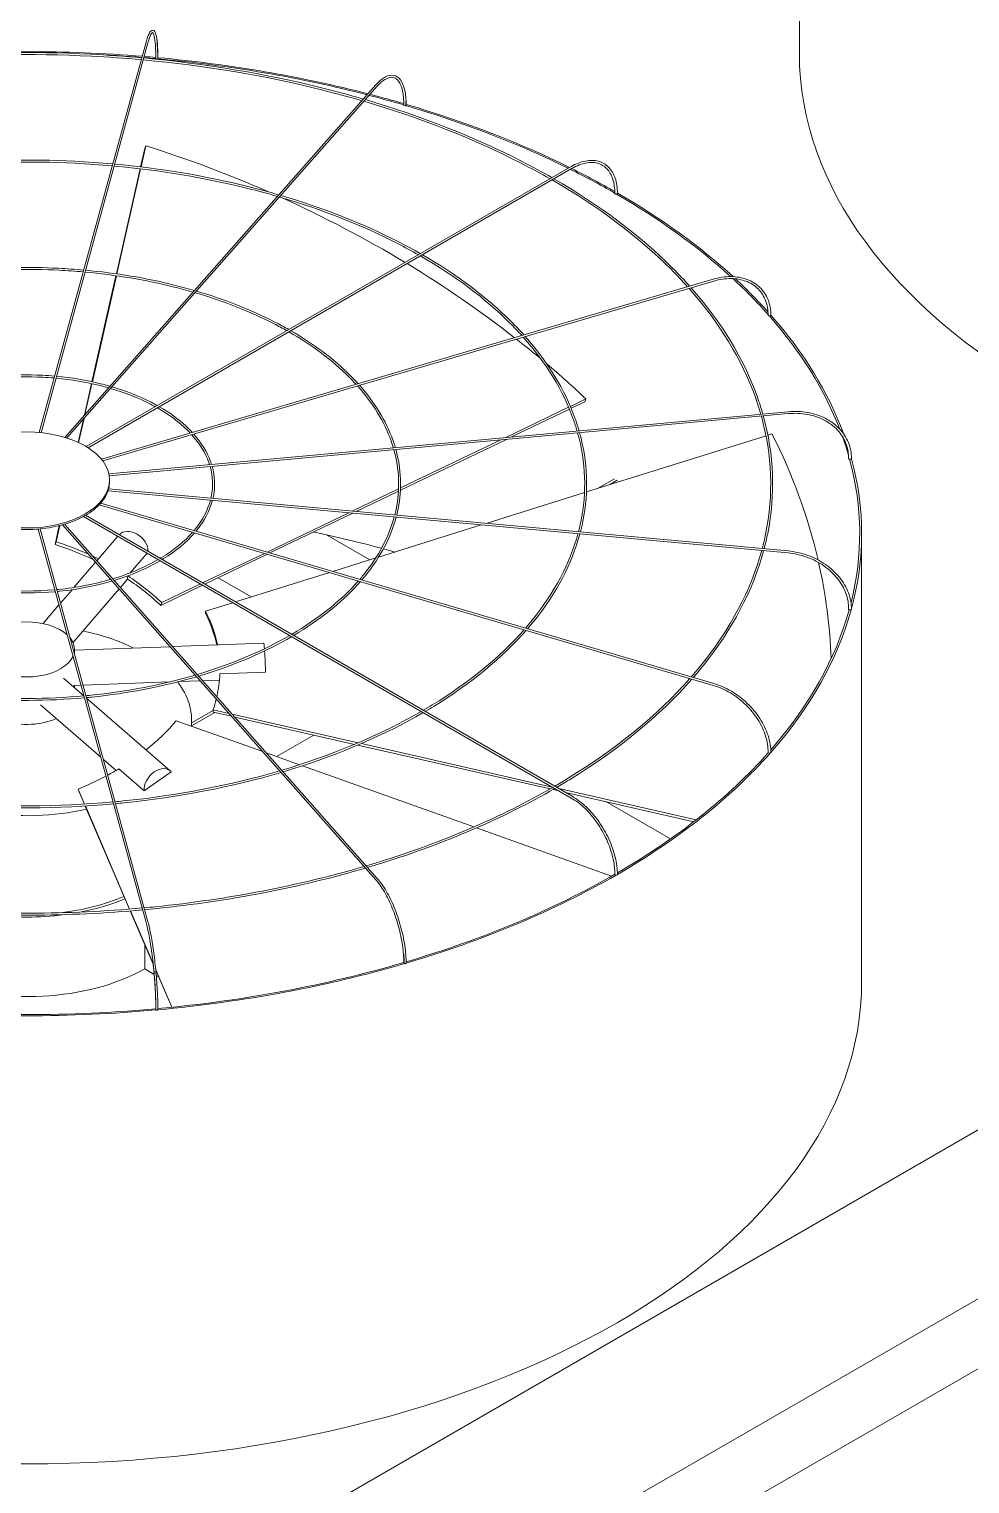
# Model space of a CAD drawing. Header units: millimetres. Extents: x -312439 to 477422, y -331570 to 212570.
# Drawn here: x -170607 to -169425, y -88708 to -86880 of the extents above; entities that cross this region are included whole.
import ezdxf

# ---------------------------------------------------------------- set-up
doc = ezdxf.new("R2010")
doc.units = ezdxf.units.MM

msp = doc.modelspace()

# ---------------------------------------------------------------- linework, layer by layer
at = {"color": 3, "linetype": 'Continuous', "lineweight": 0, "extrusion": (-1.11022e-16, 0.816497, 0.57735)}
for p, q in [((-162768.731, -84425.521), (-170910.008, -89125.89)), ((-162586.866, -84532.521), (-170726.411, -89231.89)), ((-170651.933, -89276.89), (-162508.924, -84575.521)), ((-169639.497, -86911.013), (-169639.497, -86348.125)), ((-170594.594, -87386.823), (-170460.126, -86896.655)), ((-170457.764, -86897.303), (-170592.119, -87387.061)), ((-170171.605, -86950.244), (-170562.282, -87392.925)), ((-170169.769, -86951.864), (-170559.718, -87393.722)), ((-170467.01, -87053.153), (-170461.781, -87030.069)), ((-170460.451, -87026.637), (-170466.471, -87053.218)), ((-170461.781, -87030.069), (-170460.451, -87026.637)), ((-170535.284, -87404.567), (-169926.092, -87052.85)), ((-169924.867, -87054.972), (-170532.919, -87406.03)), ((-170497.44, -87187.498), (-170467.554, -87055.555)), ((-170467.015, -87055.619), (-170496.904, -87187.575)), ((-170528.133, -87323.005), (-170497.983, -87189.895)), ((-170497.447, -87189.972), (-170527.606, -87323.119)), ((-170516.242, -87420.4), (-169747.672, -87194.306)), ((-169746.981, -87196.656), (-170514.607, -87422.472)), ((-170537.648, -87365.011), (-170528.674, -87325.394)), ((-170528.147, -87325.508), (-170536.903, -87364.168)), ((-169927.149, -87354.15), (-169907.543, -87344.74)), ((-169908.873, -87348.172), (-169926.172, -87356.474)), ((-169908.873, -87348.172), (-169907.543, -87344.74)), ((-170538.031, -87369.148), (-170544.903, -87399.486)), ((-169653.777, -87360.687), (-170506.865, -87438.697)), ((-169653.554, -87363.127), (-170506.408, -87441.115)), ((-170008.323, -87393.108), (-169929.36, -87355.211)), ((-169928.384, -87357.536), (-170001.133, -87392.451)), ((-170545.404, -87399.254), (-170538.776, -87369.991)), ((-170007.465, -87395.489), (-170140.623, -87459.397)), ((-170140.505, -87456.547), (-170014.655, -87396.147)), ((-169681.437, -87390.86), (-169906.964, -87461.511)), ((-169673.994, -87388.528), (-169679.085, -87390.123)), ((-169653.777, -87538.117), (-170507.935, -87460.01)), ((-170507.212, -87457.617), (-169653.554, -87535.678)), ((-170505.999, -87448.45), (-170505.999, -87446.45)), ((-170201.064, -87485.612), (-170142.999, -87457.744)), ((-169871.933, -87444.896), (-169893.292, -87457.228)), ((-169878.145, -87452.483), (-169868.469, -87446.896)), ((-170519, -87477.593), (-169747.672, -87704.498)), ((-170517.162, -87475.581), (-169746.981, -87702.149)), ((-170143.142, -87460.606), (-170196.175, -87486.059)), ((-169909.451, -87462.29), (-170032.965, -87500.983)), ((-169926.092, -87845.954), (-170538.682, -87492.276)), ((-169924.867, -87843.833), (-170536.205, -87490.877)), ((-170308.228, -87537.044), (-170205.369, -87487.678)), ((-170200.48, -87488.125), (-170304.62, -87538.105)), ((-170460.126, -88002.15), (-170595.64, -87508.166)), ((-170457.764, -88001.502), (-170593.162, -87507.943)), ((-170574.477, -87527.61), (-170569.093, -87503.842)), ((-170568.507, -87503.695), (-170573.147, -87524.178)), ((-170565.027, -87502.769), (-170171.605, -87948.561)), ((-170169.769, -87946.94), (-170562.424, -87502.017)), ((-170178.909, -87546.703), (-170233.294, -87515.304)), ((-170039.043, -87502.887), (-170168.025, -87543.294)), ((-169561.29, -88076.874), (-169561.29, -87513.985)), ((-170574.477, -87527.61), (-170573.147, -87524.178)), ((-170495.585, -87517.157), (-170521.932, -87547.899)), ((-170523.542, -87549.777), (-170550.746, -87581.519)), ((-170458.793, -87538.4), (-170479.918, -87563.048)), ((-170389.054, -87575.835), (-170311.526, -87538.627)), ((-170307.918, -87539.688), (-170386.412, -87577.36)), ((-170171.63, -87544.423), (-170225.634, -87561.341)), ((-170327.929, -87593.387), (-170369.634, -87569.308)), ((-170229.837, -87562.658), (-170347.846, -87599.626)), ((-170553.178, -87584.356), (-170567.587, -87601.169)), ((-170493.999, -87583.252), (-170551.967, -87650.888)), ((-170483.452, -87570.945), (-170492.39, -87581.374)), ((-170389.087, -87578.644), (-170441.8, -87603.943)), ((-170440.469, -87600.511), (-170391.729, -87577.119)), ((-170569.511, -87603.414), (-170589.568, -87626.816)), ((-170441.8, -87603.943), (-170440.469, -87600.511)), ((-170351.022, -87600.621), (-170385.365, -87611.38)), ((-170385.46, -87614.337), (-170385.365, -87611.38)), ((-170429.889, -87655.896), (-170550.163, -87660.354)), ((-170550.163, -87659.311), (-170550.163, -87664.685)), ((-170312.523, -87651.546), (-170426.725, -87655.779)), ((-170538.26, -87717.662), (-170563.803, -87695.527)), ((-170367.999, -87697.848), (-170388.914, -87698.623)), ((-170367.522, -87689.974), (-170310.293, -87687.852)), ((-170541.838, -87704.291), (-170550.844, -87704.625)), ((-170550.163, -87704.6), (-170550.163, -87707.347)), ((-170430.709, -87700.172), (-170539.323, -87704.198)), ((-170392.078, -87698.74), (-170418.805, -87699.731)), ((-170517.085, -87794.519), (-170592.759, -87728.942)), ((-170429.816, -87811.637), (-170534.809, -87720.652)), ((-170313.57, -87787.699), (-170422.276, -87748.872)), ((-170375.906, -87735.865), (-170402.885, -87751.441)), ((-170402.885, -87755.441), (-170373.68, -87738.58)), ((-170402.885, -87755.798), (-170402.885, -87748.548)), ((-170375.976, -87738.057), (-170375.881, -87735.1)), ((-170352.697, -87743.363), (-170375.976, -87738.057)), ((-170375.881, -87735.1), (-170355.988, -87739.635)), ((-170351.898, -87740.567), (-170193.729, -87776.622)), ((-170198.307, -87778.557), (-170348.607, -87744.295)), ((-170249.503, -87766.887), (-170296.26, -87793.881)), ((-170267.548, -87804.136), (-170308.799, -87789.402)), ((-169952.648, -87834.556), (-170194.214, -87779.49)), ((-170189.671, -87777.547), (-169949.915, -87832.201)), ((-170497.698, -87811.32), (-170513.753, -87797.406)), ((-170048.539, -87882.36), (-170263.774, -87805.484)), ((-170494.423, -87809.364), (-170462.627, -87836.918)), ((-170462.627, -87836.918), (-170428.432, -87813.098)), ((-170545.47, -87834.688), (-170537.35, -87853.604)), ((-170544.235, -87838.025), (-170545.47, -87834.688)), ((-170537.542, -87853.615), (-170544.235, -87838.025)), ((-169941.39, -87837.122), (-169949.124, -87835.359)), ((-169941.819, -87834.046), (-169769.102, -87873.418)), ((-169772.068, -87875.72), (-169933.295, -87838.968)), ((-170480.937, -87985.471), (-170536.515, -87856.007)), ((-170536.323, -87855.995), (-170480.746, -87985.456)), ((-169801.439, -87897.356), (-169882.525, -87850.541)), ((-169875.482, -87944.171), (-170045.168, -87883.564)), ((-170451.241, -88054.644), (-170479.917, -87987.846)), ((-170479.727, -87987.83), (-170451.308, -88054.028)), ((-170461.842, -88029.95), (-170461.842, -88060.626)), ((-170449.987, -88067.47), (-170461.842, -88060.626)), ((-170447.991, -88061.755), (-170427.778, -88108.84)), ((-170427.967, -88108.859), (-170447.933, -88062.349)), ((-170444.334, -88070.734), (-170447.325, -88069.007))]:
    msp.add_line(p, q, dxfattribs=at)
at = {"color": 3, "linetype": 'Continuous', "lineweight": 0}
for centre, major_axis, ratio, start_param, end_param in [((-170610.058, -87513.985), (-1048.768, 0), 0.57735027, 4.57359934, 4.85199434), ((-170610.058, -87513.985), (-1046.319, 0), 0.57735027, 4.57364216, 4.63432464), ((-168590.729, -86911.013), (-1048.768, 0), 0.57735027, 0, 3.14159265), ((-170610.058, -87513.985), (-1046.319, 0), 0.57735027, 4.55682048, 4.57124415), ((-170610.058, -87513.985), (-1048.768, 0), 0.57735027, 4.55718579, 4.57120693), ((-170446.715, -86917.231), (1.225, -0.004), 0.56474576, 3.14159265, 4.55699194), ((-170446.715, -86917.231), (1.225, -0.004), 0.56474576, 4.55699194, 6.12778827), ((-170610.058, -87513.985), (-1046.319, 0), 0.57735027, 4.2914666, 4.55448885), ((-170446.523, -86916.532), (1.225, 0), 0.57735027, 5.71748689, 6.28318531), ((-170610.058, -87513.985), (-1048.768, 0), 0.57735027, 4.29134899, 4.55463788), ((-170610.058, -87513.985), (-1046.319, 0), 0.57735027, 4.24262693, 4.28868124), ((-170610.058, -87513.985), (-1048.768, 0), 0.57735027, 4.24381435, 4.28857014), ((-170135.194, -86975.67), (1.225, -0.01), 0.56597275, 3.14159265, 4.24604342), ((-170135.194, -86975.67), (1.225, -0.01), 0.56597275, 4.24604342, 5.81683974), ((-170610.058, -87513.985), (-1046.319, 0), 0.57735027, 4.00461262, 4.24016109), ((-170134.638, -86975.04), (1.225, 0), 0.57735027, 5.29033196, 6.28318531), ((-170610.058, -87513.985), (-1048.768, 0), 0.57735027, 4.00443097, 4.24060103), ((-170608.728, -87681.265), (-942.562, 365.4), 0.65992862, 4.64663537, 4.80984928), ((-170610.058, -87513.985), (-1046.319, 0), 0.57735027, 3.92863661, 4.00129229), ((-170610.058, -87513.985), (-1048.768, 0), 0.57735027, 3.93098858, 4.00111844), ((-170608.728, -87681.265), (-942.562, 365.4), 0.65992862, 4.45394149, 4.62923067), ((-169870.199, -87086.827), (1.225, -0.016), 0.56830663, 3.14159265, 3.93464288), ((-169870.199, -87086.827), (1.225, -0.016), 0.56830663, 3.93464288, 5.50543921), ((-170610.058, -87513.985), (-1046.319, 0), 0.57735027, 3.70570419, 3.9258203), ((-169869.333, -87086.327), (-1.225, 0), 0.57735027, 1.83263032, 3.14159265), ((-170610.058, -87513.985), (-1048.768, 0), 0.57735027, 3.70411228, 3.92650775), ((-170608.728, -87681.265), (-942.562, 365.4), 0.65992862, 4.28319099, 4.45112181), ((-170610.058, -87513.985), (-1046.319, 0), 0.57735027, 3.61515195, 3.70067928), ((-170610.058, -87513.985), (-1048.768, 0), 0.57735027, 3.61992048, 3.69877001), ((-169677.669, -87239.822), (-1.225, 0.021), 0.57151893, 0, 0.48093441), ((-169677.669, -87239.822), (-1.225, 0.021), 0.57151893, 0.48093441, 2.05173073), ((-170610.058, -87513.985), (-1046.319, 0), 0.57735027, 3.3609423, 3.61148113), ((-169676.577, -87239.501), (-1.225, 0), 0.57735027, 1.51847105, 3.14159265), ((-170610.058, -87513.985), (-1048.768, 0), 0.57735027, 3.35086888, 3.61231471), ((-170608.728, -87681.265), (-942.562, 365.4), 0.65992862, 4.23904287, 4.2800546), ((-170608.728, -87681.265), (-942.562, 365.4), 0.65992862, 4.15803474, 4.22871948), ((-170609.963, -87681.74), (1010.388, -32.497), 0.79709982, 0.20844184, 0.41264052), ((-170610.058, -87513.985), (-1046.319, 0), 0.57735027, 3.30554955, 3.34466555), ((-169576.45, -87419.679), (-1.225, 0.023), 0.57529521, 0, 0.1678974), ((-169576.45, -87419.679), (-1.225, 0.023), 0.57529521, 0.1678974, 1.73869372), ((-170610.058, -87513.985), (-1046.319, 0), 0.57735027, 2.9973499, 3.29716571), ((-169575.24, -87419.568), (-1.225, 0), 0.57735027, 1.20431179, 3.14159265), ((-170610.058, -87513.985), (-1048.768, 0), 0.57735027, 2.98561554, 3.29783032), ((-170610.491, -87448.45), (-104.492, 0), 0.57735027, 2.67392209, 2.98094469), ((-170610.491, -87448.45), (-104.492, 0), 0.57735027, 2.98808135, 3.14159265), ((-170610.491, -87448.45), (-104.492, 0), 0.57735027, 2.35976282, 2.66678542), ((-170610.491, -87448.45), (-104.492, 0), 0.57735027, 2.04560356, 2.35262616), ((-170610.491, -87448.45), (-104.492, 0), 0.57735027, 1.41728503, 1.72430763), ((-170610.491, -87448.45), (-104.492, 0), 0.57735027, 1.73144429, 2.03846689), ((-170477.468, -87529.991), (-16.786, 14.386), 0.73180825, 3.6699438, 6.25547108), ((-170610.058, -88078.874), (1046.319, 0), 0.57735027, 1.13086203, 1.21917829), ((-170610.058, -87684.697), (-226.18, 87.683), 0.65992862, 4.59602029, 4.80984928), ((-170608.728, -87681.265), (226.18, -87.683), 0.65992862, 1.48816133, 1.66825663), ((-170610.058, -88078.874), (1046.319, 0), 0.57735027, 1.11315293, 1.12829513), ((-170608.728, -87681.265), (226.18, -87.683), 0.65992862, 1.43137513, 1.46305029), ((-170609.963, -87681.74), (1010.388, -32.497), 0.79709982, 0.05380476, 0.20420122), ((-170608.728, -87681.265), (226.18, -87.683), 0.65992862, 1.01644208, 1.25303729), ((-170610.058, -87684.697), (-226.18, 87.683), 0.65992862, 4.15803474, 4.39268064), ((-170610.058, -87659.311), (-59.895, 0), 0.57735027, 3.69756416, 5.76575409), ((-170610.058, -87684.697), (242.456, -7.798), 0.79709982, 0.20115917, 0.41264052), ((-170609.963, -87681.74), (242.456, -7.798), 0.79709982, 0.18583027, 0.41264052), ((-170610.058, -87513.985), (-1046.319, 0), 0.57735027, 2.6752935, 2.98289949), ((-170610.058, -87513.985), (-1048.768, 0), 0.57735027, 2.67086857, 2.98332964), ((-169576.45, -87608.791), (-1.225, 0.023), 0.57926583, 0, 1.42460911), ((-169575.24, -87608.902), (-1.225, 0), 0.57735027, 0.89015252, 3.14159265), ((-170610.058, -87748.548), (-207.174, 0), 0.57735027, 4.00561733, 4.36390833), ((-170610.058, -87659.311), (-59.895, 0), 0.57735027, 3.02719924, 3.57014533), ((-170311.704, -87673.639), (-0.819, 22.092), 0.05230802, 5.46284956, 6.28318531), ((-170311.704, -87673.639), (-0.819, 22.092), 0.05230802, 4.01155215, 5.31083021), ((-170610.058, -87659.311), (-59.895, 0), 0.57735027, 0.78539816, 2.89978042), ((-170609.963, -87681.74), (242.456, -7.798), 0.79709982, 6.13145768, 6.28093219), ((-170610.058, -87748.548), (-207.174, 0), 0.57735027, 3.08204121, 3.55783774), ((-170609.963, -87681.74), (242.456, -7.798), 0.79709982, 6.04401129, 6.11604234), ((-170610.058, -87718.933), (-59.895, 0), 0.57735027, 1.1079301, 2.23846982), ((-170611.293, -87681.36), (-227.492, -84.221), 0.6873805, 2.02158825, 2.2576377), ((-170610.058, -87513.985), (-1046.319, 0), 0.57735027, 2.35898226, 2.6687056), ((-169677.669, -87788.648), (-1.225, 0.021), 0.58304212, 0, 1.10944839), ((-169676.577, -87788.969), (-1.225, 0), 0.57735027, 0.57599326, 3.14159265), ((-170444.294, -87828.345), (14.478, 16.707), 0.67950023, 6.14949631, 8.84418497), ((-170610.058, -87513.985), (-1048.768, 0), 0.57735027, 2.35667794, 2.66891462), ((-170611.293, -87681.36), (-227.492, -84.221), 0.6873805, 1.60582316, 1.76537716), ((-170611.293, -87681.36), (-227.492, -84.221), 0.6873805, 1.7758456, 1.84274406), ((-170610.058, -87748.548), (-207.174, 0), 0.57735027, 1.30817895, 1.9425337), ((-170610.058, -87513.985), (-1046.319, 0), 0.57735027, 2.04376734, 2.35460013), ((-170610.058, -87513.985), (-1048.768, 0), 0.57735027, 2.04258502, 2.35459852), ((-169870.199, -87941.643), (-1.225, 0.017), 0.58625442, 0, 0.79329185), ((-169869.333, -87942.143), (-1.225, 0), 0.57735027, 0.26183399, 3.14159265), ((-170610.058, -87873.053), (-207.174, 0), 0.57735027, 1.77816663, 2.202298), ((-170610.058, -87873.053), (-212.072, 0), 0.57735027, 1.89063678, 2.19285982), ((-170610.058, -87873.053), (-212.072, 0), 0.57735027, 1.3476903, 1.79509044), ((-170610.058, -87973.053), (-212.072, 0), 0.57735027, 0.98594125, 2.34464399), ((-170610.058, -87513.985), (-1046.319, 0), 0.57735027, 1.72891751, 2.04055715), ((-170610.058, -87513.985), (-1048.768, 0), 0.57735027, 1.72854634, 2.04038352), ((-170135.194, -88052.8), (-1.225, 0.011), 0.58858829, 0, 0.47632773), ((-170134.638, -88053.43), (-1.225, 0), 0.57735027, 0, 3.14159265), ((-170610.058, -88076.874), (-1048.768, 0), 0.57735027, 0, 3.14159265), ((-170610.058, -87513.985), (-1048.768, 0), 0.57735027, 1.41453598, 1.72626058), ((-170610.058, -87513.985), (-1046.319, 0), 0.57735027, 1.41438895, 1.72636573), ((-170446.715, -88111.239), (-1.225, 0.004), 0.58981528, 0, 0.15883691), ((-170446.523, -88111.938), (-1.225, 0), 0.57735027, 0, 3.14159265)]:
    msp.add_ellipse(centre, major_axis=major_axis, ratio=ratio, start_param=start_param, end_param=end_param, dxfattribs=at)
msp.add_ellipse((-170610.491, -87446.45), major_axis=(-104.492, 0), ratio=0.57735027, dxfattribs=at)
for points, knots in [([(-170445.299, -86916.532), (-170445.299, -86909.719), (-170445.505, -86903.653), (-170446.316, -86893.579), (-170446.914, -86889.583), (-170448.521, -86883.896), (-170449.423, -86881.835), (-170452.563, -86881.374), (-170453.556, -86881.964), (-170455.761, -86884.305), (-170456.991, -86886.923), (-170458.909, -86892.449), (-170459.518, -86894.439), (-170460.126, -86896.655)], [4.71238898, 4.71238898, 4.71238898, 4.71238898, 5.02654825, 5.02654825, 5.34070751, 5.34070751, 5.65486678, 5.65486678, 5.82360284, 5.82360284, 6.1377621, 6.1377621, 6.28318531, 6.28318531, 6.28318531, 6.28318531]), ([(-170457.764, -86897.303), (-170456.491, -86892.663), (-170455.214, -86889.097), (-170452.989, -86884.774), (-170451.993, -86884.176), (-170451.886, -86884.175), (-170451.067, -86884.77), (-170449.658, -86889.428), (-170449.081, -86892.828), (-170448.239, -86901.801), (-170447.991, -86907.52), (-170447.939, -86915.072), (-170447.937, -86916.14), (-170447.94, -86917.227)], [0, 0, 0, 0, 0.31526689, 0.31526689, 0.60947257, 0.60947257, 0.92674061, 0.92674061, 1.22083726, 1.22083726, 1.53563039, 1.53563039, 1.5863402, 1.5863402, 1.5863402, 1.5863402]), ([(-170446.826, -86891.992), (-170446.789, -86892.235), (-170446.753, -86892.482), (-170446.146, -86896.829), (-170445.769, -86902.042), (-170445.517, -86910.99), (-170445.481, -86914.032), (-170445.49, -86917.232)], [7.384497053, 7.384497053, 7.384497053, 7.384497053, 7.403952931, 7.403952931, 7.721220971, 7.721220971, 7.869487909, 7.869487909, 7.869487909, 7.869487909]), ([(-170465.481, -86916.174), (-170486.726, -86914.252), (-170508.085, -86912.753), (-170604.786, -86907.909), (-170680.851, -86909.421), (-170755.502, -86916.174)], [3.771589677, 3.771589677, 3.771589677, 3.771589677, 3.840445898, 3.840445898, 4.082391957, 4.082391957, 4.082391957, 4.082391957]), ([(-170466.139, -86918.574), (-170486.931, -86916.699), (-170507.832, -86915.229), (-170604.084, -86910.358), (-170680.173, -86911.84), (-170754.843, -86918.574)], [3.7720633, 3.7720633, 3.7720633, 3.7720633, 3.839550132, 3.839550132, 4.081918334, 4.081918334, 4.081918334, 4.081918334]), ([(-170189.056, -86970.018), (-170205.784, -86965.144), (-170222.766, -86960.561), (-170311.441, -86938.476), (-170386.781, -86925.853), (-170463.661, -86918.799)], [3.459637643, 3.459637643, 3.459637643, 3.459637643, 3.519736913, 3.519736913, 3.769381517, 3.769381517, 3.769381517, 3.769381517]), ([(-170187.266, -86967.989), (-170204.528, -86962.943), (-170222.06, -86958.206), (-170311.158, -86936.048), (-170386.315, -86923.458), (-170463.003, -86916.4)], [3.458315721, 3.458315721, 3.458315721, 3.458315721, 3.520259366, 3.520259366, 3.768912043, 3.768912043, 3.768912043, 3.768912043]), ([(-170133.414, -86975.04), (-170133.414, -86968.179), (-170134.016, -86961.984), (-170136.401, -86951.482), (-170138.18, -86947.171), (-170142.902, -86940.832), (-170145.898, -86938.809), (-170152.458, -86937.67), (-170155.895, -86938.363), (-170163.147, -86942.044), (-170167.005, -86945.188), (-170171.102, -86949.678), (-170171.353, -86949.959), (-170171.605, -86950.244)], [4.71238898, 4.71238898, 4.71238898, 4.71238898, 5.02654825, 5.02654825, 5.34070751, 5.34070751, 5.65486678, 5.65486678, 5.94845155, 5.94845155, 6.26261081, 6.26261081, 6.28318531, 6.28318531, 6.28318531, 6.28318531]), ([(-170169.769, -86951.864), (-170166.113, -86947.722), (-170162.481, -86944.659), (-170155.749, -86940.972), (-170152.686, -86940.346), (-170147.321, -86941.286), (-170144.933, -86942.862), (-170140.825, -86948.456), (-170139.16, -86952.475), (-170136.951, -86962.486), (-170136.392, -86968.448), (-170136.416, -86975.275), (-170136.417, -86975.467), (-170136.419, -86975.659)], [6.28318531, 6.28318531, 6.28318531, 6.28318531, 6.59783007, 6.59783007, 6.91209691, 6.91209691, 7.22936495, 7.22936495, 7.54663299, 7.54663299, 7.86046851, 7.86046851, 7.86952551, 7.86952551, 7.86952551, 7.86952551]), ([(-169952.685, -87068.203), (-169964.423, -87061.499), (-169976.469, -87054.974), (-170048.551, -87017.952), (-170115.16, -86991.712), (-170186.46, -86970.777)], [3.146975566, 3.146975566, 3.146975566, 3.146975566, 3.199958928, 3.199958928, 3.456525414, 3.456525414, 3.456525414, 3.456525414]), ([(-169950.23, -87066.786), (-169962.409, -87059.804), (-169974.92, -87053.015), (-170047.318, -87015.837), (-170113.673, -86989.664), (-170184.671, -86968.75)], [3.145113132, 3.145113132, 3.145113132, 3.145113132, 3.200037836, 3.200037836, 3.455209352, 3.455209352, 3.455209352, 3.455209352]), ([(-170134.007, -86971.622), (-170133.984, -86972.439), (-170133.971, -86973.266), (-170133.964, -86974.623), (-170133.965, -86975.146), (-170133.97, -86975.673)], [7.8059806913, 7.8059806913, 7.8059806913, 7.8059806913, 7.8451401512, 7.8451401512, 7.8694167814, 7.8694167814, 7.8694167814, 7.8694167814]), ([(-170502.047, -87049.469), (-170517.896, -87048.041), (-170533.829, -87046.926), (-170606.144, -87043.31), (-170663.065, -87044.434), (-170718.935, -87049.469)], [3.772165081, 3.772165081, 3.772165081, 3.772165081, 3.840593344, 3.840593344, 4.081816553, 4.081816553, 4.081816553, 4.081816553]), ([(-170502.706, -87051.869), (-170518.101, -87050.487), (-170533.577, -87049.402), (-170605.442, -87045.758), (-170662.387, -87046.854), (-170718.276, -87051.869)], [3.772797592, 3.772797592, 3.772797592, 3.772797592, 3.839399606, 3.839399606, 4.081184042, 4.081184042, 4.081184042, 4.081184042]), ([(-170295.175, -87090.262), (-170307.433, -87086.703), (-170319.872, -87083.351), (-170386.068, -87066.861), (-170442.57, -87057.39), (-170500.228, -87052.094)], [3.460983159, 3.460983159, 3.460983159, 3.460983159, 3.519648571, 3.519648571, 3.769222865, 3.769222865, 3.769222865, 3.769222865]), ([(-170293.384, -87088.233), (-170306.176, -87084.502), (-170319.166, -87080.997), (-170385.785, -87064.433), (-170442.104, -87054.994), (-170499.569, -87049.695)], [3.459218713, 3.459218713, 3.459218713, 3.459218713, 3.520344822, 3.520344822, 3.768597722, 3.768597722, 3.768597722, 3.768597722]), ([(-169868.108, -87086.327), (-169868.108, -87079.427), (-169869.053, -87073.046), (-169872.787, -87061.932), (-169875.58, -87057.198), (-169882.774, -87049.918), (-169887.167, -87047.374), (-169897.037, -87044.768), (-169902.504, -87044.701), (-169913.961, -87046.976), (-169919.957, -87049.328), (-169925.986, -87052.789), (-169926.039, -87052.82), (-169926.092, -87052.85)], [3.14159265, 3.14159265, 3.14159265, 3.14159265, 3.45575192, 3.45575192, 3.76991118, 3.76991118, 4.08269654, 4.08269654, 4.39544819, 4.39544819, 4.70960746, 4.70960746, 4.71238898, 4.71238898, 4.71238898, 4.71238898]), ([(-169924.867, -87054.972), (-169919.118, -87051.652), (-169913.392, -87049.41), (-169902.595, -87047.27), (-169897.529, -87047.37), (-169888.526, -87049.824), (-169884.58, -87052.173), (-169878.089, -87058.946), (-169875.547, -87063.38), (-169872.167, -87073.968), (-169871.334, -87080.118), (-169871.424, -87086.811)], [1.57079633, 1.57079633, 1.57079633, 1.57079633, 1.88806437, 1.88806437, 2.20533241, 2.20533241, 2.52260045, 2.52260045, 2.83986849, 2.83986849, 3.15713653, 3.15713653, 3.15713653, 3.15713653]), ([(-169779.939, -87203.798), (-169786.572, -87196.398), (-169793.502, -87189.086), (-169841.722, -87140.897), (-169892.132, -87103.041), (-169950.226, -87069.613)], [2.833719703, 2.833719703, 2.833719703, 2.833719703, 2.880073873, 2.880073873, 3.143270218, 3.143270218, 3.143270218, 3.143270218]), ([(-169777.338, -87203.033), (-169784.215, -87195.325), (-169791.413, -87187.714), (-169839.819, -87139.322), (-169890.004, -87101.564), (-169947.776, -87068.198)], [2.831913395, 2.831913395, 2.831913395, 2.831913395, 2.879924499, 2.879924499, 3.141418031, 3.141418031, 3.141418031, 3.141418031]), ([(-170117.96, -87163.625), (-170126.466, -87158.785), (-170135.187, -87154.07), (-170188.98, -87126.44), (-170239.015, -87106.735), (-170292.577, -87091.021)], [3.148849473, 3.148849473, 3.148849473, 3.148849473, 3.199944541, 3.199944541, 3.456834427, 3.456834427, 3.456834427, 3.456834427]), ([(-170115.503, -87162.206), (-170124.451, -87157.089), (-170133.637, -87152.111), (-170187.747, -87124.325), (-170237.528, -87104.687), (-170290.788, -87088.994)], [3.146361804, 3.146361804, 3.146361804, 3.146361804, 3.200049713, 3.200049713, 3.455080387, 3.455080387, 3.455080387, 3.455080387]), ([(-169988.182, -87265.058), (-169992.942, -87259.775), (-169997.905, -87254.553), (-170033.883, -87218.6), (-170071.795, -87190.148), (-170115.498, -87165.032)], [2.83591825, 2.83591825, 2.83591825, 2.83591825, 2.880098074, 2.880098074, 3.143909361, 3.143909361, 3.143909361, 3.143909361]), ([(-169985.577, -87264.292), (-169990.584, -87258.703), (-169995.815, -87253.181), (-170031.98, -87217.025), (-170069.667, -87188.671), (-170113.048, -87163.617)], [2.833499431, 2.833499431, 2.833499431, 2.833499431, 2.879899034, 2.879899034, 3.141439875, 3.141439875, 3.141439875, 3.141439875]), ([(-170538.602, -87182.72), (-170549.058, -87181.784), (-170559.569, -87181.053), (-170607.506, -87178.664), (-170645.287, -87179.402), (-170682.38, -87182.72)], [3.773286698, 3.773286698, 3.773286698, 3.773286698, 3.840886477, 3.840886477, 4.080694936, 4.080694936, 4.080694936, 4.080694936]), ([(-170539.261, -87185.12), (-170549.263, -87184.231), (-170559.316, -87183.529), (-170606.805, -87181.113), (-170644.609, -87181.821), (-170681.722, -87185.12)], [3.774238416, 3.774238416, 3.774238416, 3.774238416, 3.839097695, 3.839097695, 4.079743218, 4.079743218, 4.079743218, 4.079743218]), ([(-170401.263, -87210.472), (-170409.059, -87208.222), (-170416.965, -87206.099), (-170460.691, -87195.201), (-170498.35, -87188.882), (-170536.782, -87185.344)], [3.463595352, 3.463595352, 3.463595352, 3.463595352, 3.51947091, 3.51947091, 3.768879274, 3.768879274, 3.768879274, 3.768879274]), ([(-170399.47, -87208.441), (-170407.803, -87206.021), (-170416.26, -87203.744), (-170460.407, -87192.773), (-170497.884, -87186.486), (-170536.124, -87182.945)], [3.46094335, 3.46094335, 3.46094335, 3.46094335, 3.520514255, 3.520514255, 3.7679441, 3.7679441, 3.7679441, 3.7679441]), ([(-169675.353, -87239.501), (-169675.353, -87232.572), (-169676.551, -87225.973), (-169681.252, -87214.096), (-169684.757, -87208.822), (-169693.719, -87200.154), (-169699.173, -87196.764), (-169711.456, -87192.199), (-169718.283, -87191.024), (-169732.636, -87190.973), (-169740.16, -87192.096), (-169747.672, -87194.306)], [4.71238898, 4.71238898, 4.71238898, 4.71238898, 5.02654825, 5.02654825, 5.34070751, 5.34070751, 5.65486678, 5.65486678, 5.96902604, 5.96902604, 6.28318531, 6.28318531, 6.28318531, 6.28318531]), ([(-169746.981, -87196.656), (-169739.718, -87194.52), (-169732.469, -87193.452), (-169718.732, -87193.545), (-169712.248, -87194.704), (-169700.679, -87199.104), (-169695.597, -87202.342), (-169687.3, -87210.574), (-169684.084, -87215.569), (-169679.823, -87226.86), (-169678.781, -87233.157), (-169678.893, -87239.802)], [6.28318531, 6.28318531, 6.28318531, 6.28318531, 6.60045335, 6.60045335, 6.91772139, 6.91772139, 7.23498943, 7.23498943, 7.55225747, 7.55225747, 7.86952551, 7.86952551, 7.86952551, 7.86952551]), ([(-170283.198, -87259.025), (-170288.483, -87256.04), (-170293.89, -87253.127), (-170329.4, -87234.887), (-170362.85, -87221.721), (-170398.663, -87211.228)], [3.152476318, 3.152476318, 3.152476318, 3.152476318, 3.199914714, 3.199914714, 3.457374967, 3.457374967, 3.457374967, 3.457374967]), ([(-170280.737, -87257.605), (-170286.467, -87254.344), (-170292.341, -87251.168), (-170328.167, -87232.772), (-170361.362, -87219.673), (-170396.874, -87209.2)], [3.148732281, 3.148732281, 3.148732281, 3.148732281, 3.200072384, 3.200072384, 3.454746323, 3.454746323, 3.454746323, 3.454746323]), ([(-169687.944, -87363.812), (-169689.966, -87356.73), (-169692.234, -87349.672), (-169711.698, -87295.173), (-169739.825, -87249.01), (-169778.136, -87205.821)], [2.519571261, 2.519571261, 2.519571261, 2.519571261, 2.559550642, 2.559550642, 2.829500903, 2.829500903, 2.829500903, 2.829500903]), ([(-169685.462, -87363.585), (-169687.576, -87356.143), (-169689.958, -87348.727), (-169709.584, -87294.026), (-169737.565, -87248.057), (-169775.54, -87205.058)], [2.518738954, 2.518738954, 2.518738954, 2.518738954, 2.560443172, 2.560443172, 2.827714195, 2.827714195, 2.827714195, 2.827714195]), ([(-170193.787, -87325.542), (-170196.931, -87322.058), (-170200.205, -87318.614), (-170224.131, -87294.692), (-170249.306, -87275.749), (-170278.279, -87259.014)], [2.836508955, 2.836508955, 2.836508955, 2.836508955, 2.879847671, 2.879847671, 3.141363941, 3.141363941, 3.141363941, 3.141363941]), ([(-170196.397, -87326.31), (-170199.291, -87323.131), (-170202.295, -87319.986), (-170226.034, -87296.267), (-170251.434, -87277.227), (-170280.731, -87260.429)], [2.840166791, 2.840166791, 2.840166791, 2.840166791, 2.880145835, 2.880145835, 3.145067211, 3.145067211, 3.145067211, 3.145067211]), ([(-169918.76, -87384.918), (-169920.205, -87379.927), (-169921.812, -87374.951), (-169936.324, -87334.29), (-169957.502, -87299.563), (-169986.373, -87267.079)], [2.521788299, 2.521788299, 2.521788299, 2.521788299, 2.55939978, 2.55939978, 2.830291828, 2.830291828, 2.830291828, 2.830291828]), ([(-169916.276, -87384.691), (-169917.814, -87379.34), (-169919.537, -87374.006), (-169934.209, -87333.142), (-169955.242, -87298.61), (-169983.777, -87266.315)], [2.520659116, 2.520659116, 2.520659116, 2.520659116, 2.560589234, 2.560589234, 2.827907762, 2.827907762, 2.827907762, 2.827907762]), ([(-170575.157, -87315.971), (-170580.22, -87315.528), (-170585.308, -87315.181), (-170608.867, -87314.019), (-170627.509, -87314.369), (-170645.825, -87315.971)], [3.776630452, 3.776630452, 3.776630452, 3.776630452, 3.841752063, 3.841752063, 4.077351182, 4.077351182, 4.077351182, 4.077351182]), ([(-170575.816, -87318.373), (-170580.425, -87317.975), (-170585.055, -87317.656), (-170608.165, -87316.468), (-170626.83, -87316.79), (-170645.166, -87318.373)], [3.778551419, 3.778551419, 3.778551419, 3.778551419, 3.838185012, 3.838185012, 4.075430215, 4.075430215, 4.075430215, 4.075430215]), ([(-170507.355, -87330.686), (-170510.687, -87329.743), (-170514.058, -87328.846), (-170535.312, -87323.541), (-170554.13, -87320.374), (-170573.337, -87318.595)], [3.471418325, 3.471418325, 3.471418325, 3.471418325, 3.518930063, 3.518930063, 3.767850767, 3.767850767, 3.767850767, 3.767850767]), ([(-170505.558, -87328.651), (-170509.429, -87327.541), (-170513.352, -87326.492), (-170535.028, -87321.113), (-170553.664, -87317.979), (-170572.679, -87316.196)], [3.466082688, 3.466082688, 3.466082688, 3.466082688, 3.521010964, 3.521010964, 3.765995554, 3.765995554, 3.765995554, 3.765995554]), ([(-170448.449, -87354.433), (-170450.503, -87353.298), (-170452.593, -87352.184), (-170469.819, -87343.335), (-170486.684, -87336.706), (-170504.748, -87331.435)], [3.163350536, 3.163350536, 3.163350536, 3.163350536, 3.199816759, 3.199816759, 3.458993739, 3.458993739, 3.458993739, 3.458993739]), ([(-170445.978, -87353.006), (-170448.484, -87351.6), (-170451.043, -87350.226), (-170468.586, -87341.219), (-170485.196, -87334.659), (-170502.959, -87329.407)], [3.15578841, 3.15578841, 3.15578841, 3.15578841, 3.200131949, 3.200131949, 3.453750875, 3.453750875, 3.453750875, 3.453750875]), ([(-170149.568, -87406.024), (-170150.435, -87403.108), (-170151.385, -87400.199), (-170160.944, -87373.374), (-170175.163, -87350.096), (-170194.578, -87328.328)], [2.526062853, 2.526062853, 2.526062853, 2.526062853, 2.559096419, 2.559096419, 2.831723129, 2.831723129, 2.831723129, 2.831723129]), ([(-170147.081, -87405.797), (-170148.045, -87402.521), (-170149.111, -87399.255), (-170158.83, -87372.226), (-170172.904, -87349.143), (-170191.981, -87327.564)], [2.5243135, 2.5243135, 2.5243135, 2.5243135, 2.560878912, 2.560878912, 2.828143092, 2.828143092, 2.828143092, 2.828143092]), ([(-170404.635, -87387.568), (-170405.648, -87386.49), (-170406.686, -87385.419), (-170418.184, -87373.934), (-170431.074, -87364.306), (-170445.965, -87355.827)], [2.852936139, 2.852936139, 2.852936139, 2.852936139, 2.880283876, 2.880283876, 3.148538696, 3.148538696, 3.148538696, 3.148538696]), ([(-170402.008, -87386.795), (-170403.281, -87385.415), (-170404.595, -87384.048), (-170416.281, -87372.359), (-170428.946, -87362.828), (-170443.511, -87354.411)], [2.84544614, 2.84544614, 2.84544614, 2.84544614, 2.879690294, 2.879690294, 3.141137935, 3.141137935, 3.141137935, 3.141137935]), ([(-169686.218, -87532.691), (-169684.612, -87526.621), (-169683.186, -87520.534), (-169671.885, -87465.197), (-169673.682, -87415.172), (-169687.269, -87366.21)], [2.204619764, 2.204619764, 2.204619764, 2.204619764, 2.238829514, 2.238829514, 2.515060108, 2.515060108, 2.515060108, 2.515060108]), ([(-169683.744, -87532.917), (-169682.06, -87526.518), (-169680.573, -87520.1), (-169669.468, -87464.606), (-169671.327, -87414.751), (-169684.791, -87365.983)], [2.205366155, 2.205366155, 2.205366155, 2.205366155, 2.241163262, 2.241163262, 2.514260549, 2.514260549, 2.514260549, 2.514260549]), ([(-169574.015, -87419.568), (-169574.015, -87412.624), (-169575.347, -87405.794), (-169580.542, -87393.051), (-169584.404, -87387.141), (-169594.261, -87376.827), (-169600.254, -87372.424), (-169613.771, -87365.541), (-169621.295, -87363.062), (-169637.14, -87360.255), (-169645.46, -87359.927), (-169653.777, -87360.687)], [4.71238898, 4.71238898, 4.71238898, 4.71238898, 5.02654825, 5.02654825, 5.34070751, 5.34070751, 5.65486678, 5.65486678, 5.96902604, 5.96902604, 6.28318531, 6.28318531, 6.28318531, 6.28318531]), ([(-169653.554, -87363.127), (-169645.493, -87362.39), (-169637.437, -87362.719), (-169622.144, -87365.472), (-169614.91, -87367.894), (-169601.987, -87374.577), (-169596.3, -87378.834), (-169587.025, -87388.749), (-169583.439, -87394.403), (-169578.701, -87406.554), (-169577.55, -87413.05), (-169577.674, -87419.656)], [6.28318531, 6.28318531, 6.28318531, 6.28318531, 6.60045335, 6.60045335, 6.91772139, 6.91772139, 7.23498943, 7.23498943, 7.55225747, 7.55225747, 7.86952551, 7.86952551, 7.86952551, 7.86952551]), ([(-169917.007, -87511.587), (-169915.9, -87507.348), (-169914.91, -87503.098), (-169906.447, -87461.793), (-169907.809, -87424.155), (-169918.079, -87387.316)], [2.206572109, 2.206572109, 2.206572109, 2.206572109, 2.238438586, 2.238438586, 2.515769314, 2.515769314, 2.515769314, 2.515769314]), ([(-169914.535, -87511.813), (-169913.35, -87507.244), (-169912.299, -87502.664), (-169904.03, -87461.202), (-169905.454, -87423.733), (-169915.599, -87387.089)], [2.20754654, 2.20754654, 2.20754654, 2.20754654, 2.241548585, 2.241548585, 2.514698228, 2.514698228, 2.514698228, 2.514698228]), ([(-170380.403, -87427.132), (-170380.672, -87426.289), (-170380.956, -87425.448), (-170385.563, -87412.459), (-170392.824, -87400.63), (-170402.786, -87389.578)], [2.538956365, 2.538956365, 2.538956365, 2.538956365, 2.558172992, 2.558172992, 2.836025224, 2.836025224, 2.836025224, 2.836025224]), ([(-170377.906, -87426.904), (-170378.282, -87425.703), (-170378.686, -87424.504), (-170383.45, -87411.311), (-170390.564, -87399.676), (-170400.185, -87388.812)], [2.535128932, 2.535128932, 2.535128932, 2.535128932, 2.561728893, 2.561728893, 2.828841782, 2.828841782, 2.828841782, 2.828841782]), ([(-170147.813, -87490.481), (-170147.197, -87488.059), (-170146.637, -87485.631), (-170141.012, -87458.358), (-170141.935, -87433.121), (-170148.876, -87408.421)], [2.210316481, 2.210316481, 2.210316481, 2.210316481, 2.237655596, 2.237655596, 2.51702204, 2.51702204, 2.51702204, 2.51702204]), ([(-170145.343, -87490.707), (-170144.65, -87487.955), (-170144.029, -87485.196), (-170138.596, -87457.767), (-170139.58, -87432.7), (-170146.396, -87408.194)], [2.211718384, 2.211718384, 2.211718384, 2.211718384, 2.242315601, 2.242315601, 2.515402874, 2.515402874, 2.515402874, 2.515402874]), ([(-170378.638, -87469.374), (-170378.497, -87468.769), (-170378.362, -87468.164), (-170375.576, -87454.923), (-170376.061, -87442.088), (-170379.675, -87429.526)], [2.221614787, 2.221614787, 2.221614787, 2.221614787, 2.235297735, 2.235297735, 2.520800805, 2.520800805, 2.520800805, 2.520800805]), ([(-170376.176, -87469.599), (-170375.961, -87468.664), (-170375.762, -87467.729), (-170373.162, -87454.332), (-170373.708, -87441.666), (-170377.193, -87429.299)], [2.224061215, 2.224061215, 2.224061215, 2.224061215, 2.244587809, 2.244587809, 2.517487833, 2.517487833, 2.517487833, 2.517487833]), ([(-170399.964, -87510.057), (-170399.555, -87509.572), (-170399.151, -87509.085), (-170389.21, -87496.92), (-170382.627, -87484.478), (-170379.241, -87471.778)], [1.903307061, 1.903307061, 1.903307061, 1.903307061, 1.915350543, 1.915350543, 2.203452943, 2.203452943, 2.203452943, 2.203452943]), ([(-170397.402, -87510.811), (-170396.902, -87510.208), (-170396.41, -87509.603), (-170386.593, -87497.295), (-170380.112, -87484.801), (-170376.767, -87472.005)], [1.909987851, 1.909987851, 1.909987851, 1.909987851, 1.924618049, 1.924618049, 2.206425781, 2.206425781, 2.206425781, 2.206425781]), ([(-170191.742, -87571.311), (-170190.109, -87569.417), (-170188.515, -87567.513), (-170168.233, -87542.545), (-170155.232, -87517.981), (-170148.444, -87492.883)], [1.894116328, 1.894116328, 1.894116328, 1.894116328, 1.917671716, 1.917671716, 2.201274894, 2.201274894, 2.201274894, 2.201274894]), ([(-170189.165, -87572.069), (-170187.444, -87570.057), (-170185.767, -87568.033), (-170165.613, -87542.919), (-170152.714, -87518.304), (-170145.968, -87493.11)], [1.897570624, 1.897570624, 1.897570624, 1.897570624, 1.922320382, 1.922320382, 2.202808492, 2.202808492, 2.202808492, 2.202808492]), ([(-170442.456, -87545.003), (-170441.854, -87544.646), (-170441.255, -87544.286), (-170425.081, -87534.46), (-170411.919, -87523.695), (-170401.718, -87512.095)], [1.585149833, 1.585149833, 1.585149833, 1.585149833, 1.596233634, 1.596233634, 1.886390456, 1.886390456, 1.886390456, 1.886390456]), ([(-170440.028, -87546.405), (-170439.404, -87546.029), (-170438.785, -87545.651), (-170422.561, -87535.646), (-170409.365, -87524.696), (-170399.132, -87512.855)], [1.592315094, 1.592315094, 1.592315094, 1.592315094, 1.603748231, 1.603748231, 1.893388943, 1.893388943, 1.893388943, 1.893388943]), ([(-169983.532, -87632.561), (-169980.665, -87629.262), (-169977.876, -87625.941), (-169947.255, -87588.168), (-169927.838, -87551.484), (-169917.647, -87513.988)], [1.891059564, 1.891059564, 1.891059564, 1.891059564, 1.918447026, 1.918447026, 2.200552897, 2.200552897, 2.200552897, 2.200552897]), ([(-169980.949, -87633.321), (-169977.996, -87629.903), (-169975.125, -87626.461), (-169944.634, -87588.542), (-169925.318, -87551.806), (-169915.171, -87514.215)], [1.893387733, 1.893387733, 1.893387733, 1.893387733, 1.921549455, 1.921549455, 2.201585872, 2.201585872, 2.201585872, 2.201585872]), ([(-170501.904, -87570.593), (-170501.214, -87570.385), (-170500.525, -87570.174), (-170479.646, -87563.719), (-170461.064, -87555.758), (-170444.888, -87546.428)], [1.267045676, 1.267045676, 1.267045676, 1.267045676, 1.27702015, 1.27702015, 1.570336557, 1.570336557, 1.570336557, 1.570336557]), ([(-170500.122, -87572.612), (-170499.373, -87572.383), (-170498.626, -87572.151), (-170477.501, -87565.527), (-170458.756, -87557.388), (-170442.443, -87547.839)], [1.272186296, 1.272186296, 1.272186296, 1.272186296, 1.282962347, 1.282962347, 1.577666055, 1.577666055, 1.577666055, 1.577666055]), ([(-169775.357, -87693.801), (-169771.241, -87689.085), (-169767.246, -87684.335), (-169726.288, -87633.758), (-169700.458, -87584.97), (-169686.863, -87535.092)], [1.889456602, 1.889456602, 1.889456602, 1.889456602, 1.918834976, 1.918834976, 2.200108517, 2.200108517, 2.200108517, 2.200108517]), ([(-169772.771, -87694.562), (-169768.57, -87689.727), (-169764.495, -87684.856), (-169723.666, -87634.132), (-169697.938, -87585.292), (-169684.386, -87535.318)], [1.891212574, 1.891212574, 1.891212574, 1.891212574, 1.921163042, 1.921163042, 2.200887841, 2.200887841, 2.200887841, 2.200887841]), ([(-169653.777, -87538.117), (-169645.716, -87538.854), (-169637.652, -87540.658), (-169622.33, -87546.218), (-169615.075, -87549.974), (-169602.102, -87559.054), (-169596.387, -87564.377), (-169587.064, -87576.048), (-169583.458, -87582.393), (-169578.701, -87595.464), (-169577.55, -87602.186), (-169577.674, -87608.768)], [0, 0, 0, 0, 0.31726804, 0.31726804, 0.63453608, 0.63453608, 0.95180412, 0.95180412, 1.26907216, 1.26907216, 1.5863402, 1.5863402, 1.5863402, 1.5863402]), ([(-169574.015, -87608.902), (-169574.015, -87601.957), (-169575.346, -87594.902), (-169580.521, -87581.262), (-169584.363, -87574.68), (-169594.172, -87562.623), (-169600.137, -87557.148), (-169613.606, -87547.827), (-169621.108, -87543.982), (-169636.924, -87538.287), (-169645.237, -87536.439), (-169653.554, -87535.678)], [4.71238898, 4.71238898, 4.71238898, 4.71238898, 5.02654825, 5.02654825, 5.34070751, 5.34070751, 5.65486678, 5.65486678, 5.96902604, 5.96902604, 6.28318531, 6.28318531, 6.28318531, 6.28318531]), ([(-170483.164, -87566.896), (-170483.181, -87567.05), (-170483.2, -87567.203), (-170483.381, -87568.505), (-170483.663, -87569.582), (-170484.04, -87570.555)], [25.28971129, 25.28971129, 25.28971129, 25.28971129, 25.51327082, 25.51327082, 27.21415767, 27.21415767, 27.21415767, 27.21415767]), ([(-170646.914, -87586.804), (-170646.038, -87586.883), (-170645.161, -87586.959), (-170621.031, -87588.975), (-170597.28, -87588.898), (-170574.068, -87586.804)], [0.630366287, 0.630366287, 0.630366287, 0.630366287, 0.641648359, 0.641648359, 0.94043004, 0.94043004, 0.94043004, 0.94043004]), ([(-170646.256, -87584.403), (-170645.786, -87584.445), (-170645.317, -87584.486), (-170621.639, -87586.511), (-170597.912, -87586.47), (-170574.726, -87584.403)], [0.632258371, 0.632258371, 0.632258371, 0.632258371, 0.638337859, 0.638337859, 0.938537956, 0.938537956, 0.938537956, 0.938537956]), ([(-170572.249, -87584.175), (-170571.598, -87584.113), (-170570.948, -87584.049), (-170547.436, -87581.687), (-170525.176, -87577.416), (-170504.492, -87571.362)], [0.949238609, 0.949238609, 0.949238609, 0.949238609, 0.957681574, 0.957681574, 1.254620941, 1.254620941, 1.254620941, 1.254620941]), ([(-170571.591, -87586.572), (-170570.72, -87586.488), (-170569.849, -87586.401), (-170545.947, -87583.934), (-170523.531, -87579.564), (-170502.704, -87573.389)], [0.951064936, 0.951064936, 0.951064936, 0.951064936, 0.962301991, 0.962301991, 1.259854639, 1.259854639, 1.259854639, 1.259854639]), ([(-170277.215, -87640.405), (-170275.012, -87639.115), (-170272.832, -87637.812), (-170239.866, -87617.709), (-170213.792, -87596.362), (-170193.514, -87573.343)], [1.577975631, 1.577975631, 1.577975631, 1.577975631, 1.598113062, 1.598113062, 1.885671956, 1.885671956, 1.885671956, 1.885671956]), ([(-170274.777, -87641.813), (-170272.556, -87640.503), (-170270.358, -87639.179), (-170237.344, -87618.895), (-170211.235, -87597.363), (-170190.924, -87574.105)], [1.581619842, 1.581619842, 1.581619842, 1.581619842, 1.601882376, 1.601882376, 1.889205457, 1.889205457, 1.889205457, 1.889205457]), ([(-170395.816, -87690.803), (-170393.507, -87690.115), (-170391.207, -87689.416), (-170348.79, -87676.255), (-170311.849, -87660.402), (-170279.656, -87641.824)], [1.261848076, 1.261848076, 1.261848076, 1.261848076, 1.278507505, 1.278507505, 1.570566343, 1.570566343, 1.570566343, 1.570566343]), ([(-170394.031, -87692.826), (-170391.663, -87692.116), (-170389.306, -87691.394), (-170346.645, -87678.063), (-170309.539, -87662.033), (-170277.209, -87643.237)], [1.264451017, 1.264451017, 1.264451017, 1.264451017, 1.281488092, 1.281488092, 1.574251683, 1.574251683, 1.574251683, 1.574251683]), ([(-170111.981, -87735.803), (-170108.171, -87733.583), (-170104.407, -87731.337), (-170054.65, -87700.958), (-170015.665, -87669.028), (-169985.31, -87634.592)], [1.575583148, 1.575583148, 1.575583148, 1.575583148, 1.598741205, 1.598741205, 1.885432931, 1.885432931, 1.885432931, 1.885432931]), ([(-170109.538, -87737.213), (-170105.713, -87734.972), (-170101.932, -87732.706), (-170052.128, -87702.144), (-170013.106, -87670.029), (-169982.719, -87635.354)], [1.578026357, 1.578026357, 1.578026357, 1.578026357, 1.601256762, 1.601256762, 1.887796271, 1.887796271, 1.887796271, 1.887796271]), ([(-170535.694, -87717.427), (-170533.695, -87717.24), (-170531.699, -87717.046), (-170484.089, -87712.23), (-170439.677, -87703.68), (-170398.407, -87691.569)], [0.945863763, 0.945863763, 0.945863763, 0.945863763, 0.95883914, 0.95883914, 1.255627672, 1.255627672, 1.255627672, 1.255627672]), ([(-170535.036, -87719.825), (-170532.817, -87719.617), (-170530.6, -87719.399), (-170482.6, -87714.477), (-170438.032, -87705.828), (-170396.618, -87693.596)], [0.946791669, 0.946791669, 0.946791669, 0.946791669, 0.961156725, 0.961156725, 1.25825401, 1.25825401, 1.25825401, 1.25825401]), ([(-169946.787, -87831.178), (-169941.357, -87828.021), (-169935.995, -87824.825), (-169869.451, -87784.171), (-169817.565, -87741.671), (-169777.138, -87695.83)], [1.574326589, 1.574326589, 1.574326589, 1.574326589, 1.599055591, 1.599055591, 1.885237716, 1.885237716, 1.885237716, 1.885237716]), ([(-169944.343, -87832.589), (-169938.897, -87829.411), (-169933.519, -87826.194), (-169866.928, -87785.357), (-169815.005, -87742.673), (-169774.546, -87696.593)], [1.576164321, 1.576164321, 1.576164321, 1.576164321, 1.600943265, 1.600943265, 1.88701346, 1.88701346, 1.88701346, 1.88701346]), ([(-169747.672, -87704.498), (-169740.409, -87706.635), (-169733.135, -87709.84), (-169719.302, -87718.072), (-169712.746, -87723.097), (-169701.015, -87734.461), (-169695.842, -87740.798), (-169687.4, -87754.14), (-169684.133, -87761.143), (-169679.823, -87775.101), (-169678.781, -87782.053), (-169678.893, -87788.627)], [0, 0, 0, 0, 0.31726804, 0.31726804, 0.63453608, 0.63453608, 0.95180412, 0.95180412, 1.26907216, 1.26907216, 1.5863402, 1.5863402, 1.5863402, 1.5863402]), ([(-169675.353, -87788.969), (-169675.353, -87782.04), (-169676.549, -87774.781), (-169681.199, -87760.301), (-169684.651, -87753.081), (-169693.468, -87739.367), (-169698.832, -87732.874), (-169710.954, -87721.237), (-169717.711, -87716.094), (-169731.969, -87707.654), (-169739.468, -87704.359), (-169746.981, -87702.149)], [4.71238898, 4.71238898, 4.71238898, 4.71238898, 5.02654825, 5.02654825, 5.34070751, 5.34070751, 5.65486678, 5.65486678, 5.96902604, 5.96902604, 6.28318531, 6.28318531, 6.28318531, 6.28318531]), ([(-170683.469, -87720.054), (-170681.694, -87720.215), (-170679.917, -87720.371), (-170631.576, -87724.434), (-170583.996, -87724.276), (-170537.513, -87720.054)], [0.629347255, 0.629347255, 0.629347255, 0.629347255, 0.640828535, 0.640828535, 0.941449071, 0.941449071, 0.941449071, 0.941449071]), ([(-170682.811, -87717.654), (-170681.442, -87717.778), (-170680.073, -87717.898), (-170632.184, -87721.97), (-170584.628, -87721.848), (-170538.172, -87717.654)], [0.630291706, 0.630291706, 0.630291706, 0.630291706, 0.639167998, 0.639167998, 0.940504621, 0.940504621, 0.940504621, 0.940504621]), ([(-170289.73, -87811.011), (-170285.8, -87809.845), (-170281.889, -87808.657), (-170217.934, -87788.791), (-170162.633, -87765.046), (-170114.424, -87737.221)], [1.260112578, 1.260112578, 1.260112578, 1.260112578, 1.279004431, 1.279004431, 1.570642983, 1.570642983, 1.570642983, 1.570642983]), ([(-170287.943, -87813.035), (-170283.955, -87811.847), (-170279.988, -87810.637), (-170215.788, -87790.599), (-170160.323, -87766.677), (-170111.976, -87738.634)], [1.261855173, 1.261855173, 1.261855173, 1.261855173, 1.280993608, 1.280993608, 1.573104483, 1.573104483, 1.573104483, 1.573104483]), ([(-170499.139, -87850.677), (-170495.793, -87850.367), (-170492.45, -87850.042), (-170420.742, -87842.772), (-170354.179, -87829.943), (-170292.321, -87811.776)], [0.944736348, 0.944736348, 0.944736348, 0.944736348, 0.959225727, 0.959225727, 1.25596384, 1.25596384, 1.25596384, 1.25596384]), ([(-170498.481, -87853.076), (-170494.914, -87852.744), (-170491.351, -87852.396), (-170419.253, -87845.02), (-170352.534, -87832.091), (-170290.532, -87813.803)], [0.945358255, 0.945358255, 0.945358255, 0.945358255, 0.960772431, 0.960772431, 1.257716852, 1.257716852, 1.257716852, 1.257716852]), ([(-170183.676, -87931.182), (-170178.114, -87929.535), (-170172.581, -87927.857), (-170087.094, -87901.286), (-170013.448, -87869.657), (-169949.232, -87832.595)], [1.259205702, 1.259205702, 1.259205702, 1.259205702, 1.279253109, 1.279253109, 1.570621219, 1.570621219, 1.570621219, 1.570621219]), ([(-170181.889, -87933.207), (-170176.269, -87931.538), (-170170.679, -87929.836), (-170084.948, -87903.094), (-170011.138, -87871.288), (-169946.784, -87834.008)], [1.260515466, 1.260515466, 1.260515466, 1.260515466, 1.280745787, 1.280745787, 1.572469242, 1.572469242, 1.572469242, 1.572469242]), ([(-169868.108, -87942.143), (-169868.108, -87935.243), (-169869.054, -87927.823), (-169872.728, -87912.644), (-169875.457, -87904.887), (-169882.432, -87889.775), (-169886.677, -87882.422), (-169896.277, -87868.825), (-169901.631, -87862.583), (-169912.939, -87851.812), (-169918.892, -87847.283), (-169924.867, -87843.833)], [0, 0, 0, 0, 0.31415927, 0.31415927, 0.62831853, 0.62831853, 0.9424778, 0.9424778, 1.25663706, 1.25663706, 1.57079633, 1.57079633, 1.57079633, 1.57079633]), ([(-170720.024, -87853.304), (-170717.35, -87853.548), (-170714.673, -87853.782), (-170642.12, -87859.892), (-170570.711, -87859.654), (-170500.959, -87853.304)], [0.629005431, 0.629005431, 0.629005431, 0.629005431, 0.64055333, 0.64055333, 0.941790896, 0.941790896, 0.941790896, 0.941790896]), ([(-170719.365, -87850.905), (-170717.098, -87851.11), (-170714.829, -87851.309), (-170642.728, -87857.428), (-170571.343, -87857.226), (-170501.617, -87850.905)], [0.629634706, 0.629634706, 0.629634706, 0.629634706, 0.639445125, 0.639445125, 0.941161621, 0.941161621, 0.941161621, 0.941161621]), ([(-169926.092, -87845.954), (-169920.342, -87849.274), (-169914.571, -87853.67), (-169903.586, -87864.177), (-169898.374, -87870.287), (-169889.043, -87883.605), (-169884.926, -87890.81), (-169878.204, -87905.586), (-169875.6, -87913.155), (-169872.165, -87927.884), (-169871.334, -87935.042), (-169871.424, -87941.626)], [4.71238898, 4.71238898, 4.71238898, 4.71238898, 5.02965702, 5.02965702, 5.34692506, 5.34692506, 5.6641931, 5.6641931, 5.98146114, 5.98146114, 6.29872918, 6.29872918, 6.29872918, 6.29872918]), ([(-170462.597, -87983.883), (-170457.898, -87983.449), (-170453.206, -87982.994), (-170357.407, -87973.27), (-170268.704, -87956.164), (-170186.268, -87931.946)], [0.94415889, 0.94415889, 0.94415889, 0.94415889, 0.959419158, 0.959419158, 1.25609347, 1.25609347, 1.25609347, 1.25609347]), ([(-170461.939, -87986.282), (-170457.02, -87985.826), (-170452.107, -87985.347), (-170355.918, -87975.518), (-170267.058, -87958.312), (-170184.479, -87933.973)], [0.944626582, 0.944626582, 0.944626582, 0.944626582, 0.960579805, 0.960579805, 1.257409099, 1.257409099, 1.257409099, 1.257409099]), ([(-170171.605, -87948.561), (-170167.949, -87952.704), (-170164.268, -87957.921), (-170157.225, -87970.024), (-170153.866, -87976.92), (-170147.847, -87991.662), (-170145.188, -87999.506), (-170140.84, -88015.344), (-170139.153, -88023.337), (-170136.917, -88038.662), (-170136.37, -88045.993), (-170136.418, -88052.674), (-170136.419, -88052.732), (-170136.419, -88052.79)], [6.28318531, 6.28318531, 6.28318531, 6.28318531, 6.59783007, 6.59783007, 6.91495265, 6.91495265, 7.23222069, 7.23222069, 7.54948873, 7.54948873, 7.86675677, 7.86675677, 7.86952551, 7.86952551, 7.86952551, 7.86952551]), ([(-170133.414, -88053.43), (-170133.414, -88046.57), (-170134.017, -88039.046), (-170136.366, -88023.384), (-170138.111, -88015.247), (-170142.574, -87999.142), (-170145.292, -87991.175), (-170151.438, -87976.179), (-170154.866, -87969.152), (-170162.112, -87956.708), (-170165.927, -87951.293), (-170169.769, -87946.94)], [4.71238898, 4.71238898, 4.71238898, 4.71238898, 5.02654825, 5.02654825, 5.34070751, 5.34070751, 5.65486678, 5.65486678, 5.96902604, 5.96902604, 6.28318531, 6.28318531, 6.28318531, 6.28318531]), ([(-170756.566, -87986.51), (-170752.997, -87986.835), (-170749.425, -87987.148), (-170652.668, -87995.305), (-170557.435, -87994.987), (-170464.416, -87986.51)], [0.628847379, 0.628847379, 0.628847379, 0.628847379, 0.640415364, 0.640415364, 0.941948948, 0.941948948, 0.941948948, 0.941948948]), ([(-170755.907, -87984.11), (-170752.746, -87984.397), (-170749.581, -87984.675), (-170653.276, -87992.841), (-170558.068, -87992.559), (-170465.075, -87984.11)], [0.62931922, 0.62931922, 0.62931922, 0.62931922, 0.639583767, 0.639583767, 0.941477106, 0.941477106, 0.941477106, 0.941477106]), ([(-170460.126, -88002.15), (-170458.853, -88006.79), (-170457.574, -88012.512), (-170455.131, -88025.574), (-170453.969, -88032.922), (-170451.887, -88048.475), (-170450.968, -88056.676), (-170449.466, -88073.113), (-170448.883, -88081.344), (-170448.111, -88097.013), (-170447.922, -88104.448), (-170447.94, -88111.152), (-170447.94, -88111.194), (-170447.94, -88111.236)], [6.28318531, 6.28318531, 6.28318531, 6.28318531, 6.59845219, 6.59845219, 6.91572023, 6.91572023, 7.23298827, 7.23298827, 7.55025631, 7.55025631, 7.86752435, 7.86752435, 7.86952551, 7.86952551, 7.86952551, 7.86952551]), ([(-170445.299, -88111.938), (-170445.299, -88105.124), (-170445.505, -88097.565), (-170446.311, -88081.685), (-170446.91, -88073.366), (-170448.442, -88056.774), (-170449.375, -88048.504), (-170451.485, -88032.814), (-170452.661, -88025.398), (-170455.144, -88012.133), (-170456.451, -88006.289), (-170457.764, -88001.502)], [4.71238898, 4.71238898, 4.71238898, 4.71238898, 5.02654825, 5.02654825, 5.34070751, 5.34070751, 5.65486678, 5.65486678, 5.96902604, 5.96902604, 6.28318531, 6.28318531, 6.28318531, 6.28318531]), ([(-170447.748, -88111.938), (-170447.748, -88105.173), (-170447.954, -88097.653), (-170448.756, -88081.845), (-170449.352, -88073.558), (-170450.614, -88059.899), (-170451.182, -88054.514), (-170451.81, -88049.252)], [4.71238898, 4.71238898, 4.71238898, 4.71238898, 5.026548246, 5.026548246, 5.340707511, 5.340707511, 5.545847126, 5.545847126, 5.545847126, 5.545847126])]:
    msp.add_open_spline(points, degree=3, knots=knots, dxfattribs=at)
msp.add_open_spline([(-170135.863, -88053.43), (-170135.863, -88049.669), (-170136.048, -88045.693), (-170136.414, -88041.565)], degree=3, dxfattribs=at)

doc.saveas('drawing.dxf')
